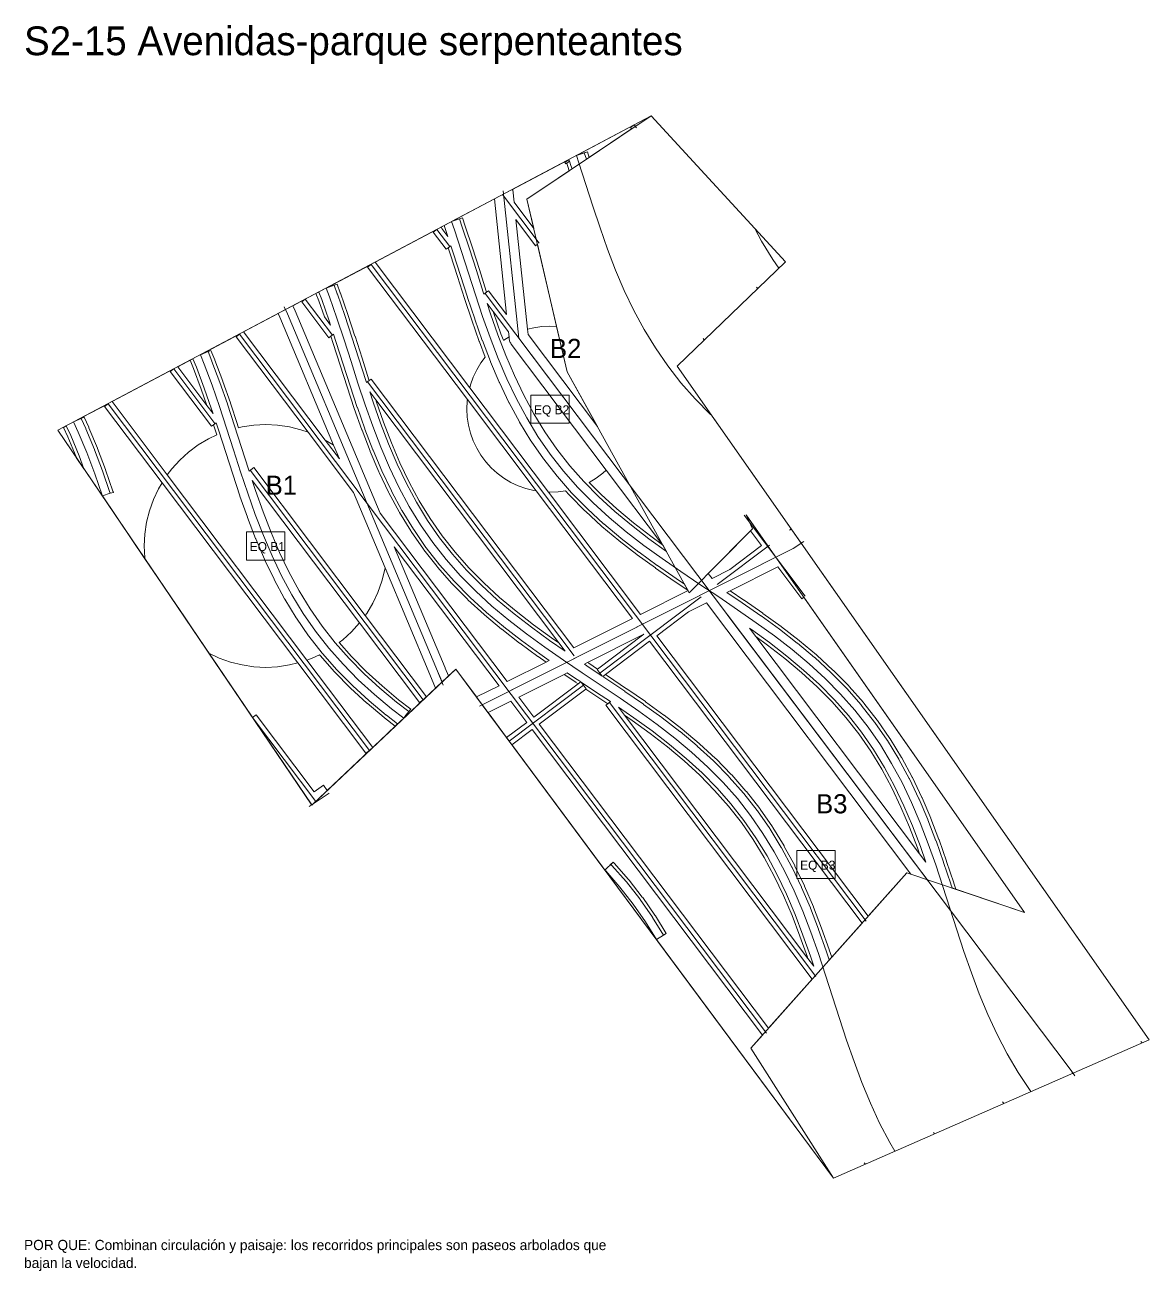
# Model space of a CAD drawing. Header units: metres. Extents: x 3873 to 16340, y -5213 to 3289.
# Drawn here: x 14581 to 16340, y -3113 to -1163 of the extents above; entities that cross this region are included whole.
import ezdxf

# ---------------------------------------------------------------- set-up
doc = ezdxf.new("R2010")
doc.units = ezdxf.units.M
for name, color, linetype, lineweight, plot in [('EQUIPAMIENTO', 5, 'Continuous', 0, False), ('LIMITE-INTERVENCION', 30, 'Continuous', 0, False), ('MANZANAS-PROPUESTAS', 33, 'Continuous', 0, False), ('SECTORES', 1, 'Continuous', 0, False), ('TEXTO', 7, 'Continuous', 0, False), ('VERDE-OBLIGATORIO', 3, 'Continuous', 0, False), ('VERDE-PROPUESTO', 82, 'Continuous', 0, False), ('VIA-BOULEVARD', 30, 'Continuous', 0, False), ('VIA-PRIMARIA', 1, 'Continuous', 0, False), ('VIA-TERCIARIA', 9, 'Continuous', 0, False)]:
    doc.layers.add(name, color=color, linetype=linetype, lineweight=lineweight, plot=plot)

msp = doc.modelspace()

# ---------------------------------------------------------------- linework, layer by layer
at = {"layer": 'EQUIPAMIENTO'}
for points in [[(15372.8, -1785.9), (15432.8, -1785.9), (15432.8, -1741.9), (15372.8, -1741.9), (15372.8, -1785.9)], [(14928, -2000), (14988, -2000), (14988, -1956), (14928, -1956), (14928, -2000)], [(15789.1, -2498.5), (15849.1, -2498.5), (15849.1, -2454.5), (15789.1, -2454.5), (15789.1, -2498.5)]]:
    msp.add_lwpolyline(points, close=True, dxfattribs=at)
at = {"layer": 'LIMITE-INTERVENCION'}
msp.add_lwpolyline([(14633, -1797), (15561, -1305), (15771.2, -1533.6), (15601.5, -1696.8), (16340, -2751), (15846.2, -2967.6), (15255.3, -2170.6), (15030.2, -2383.5), (14633, -1797)], close=True, dxfattribs=at)
at = {"layer": 'MANZANAS-PROPUESTAS'}
for points in [[(15528.9, -1323.3), (15530.5, -1325.4), (15464.1, -1370), (15461.3, -1361.3), (15444.2, -1366.9), (15534.5, -1319.1), (15528.9, -1323.3)], [(15431.6, -1373.6), (15428, -1375.5), (15428.2, -1376.1), (15426, -1377.8), (15427.8, -1380.2), (15429.3, -1379.2), (15430.9, -1384.1), (15433, -1390.8), (15366.7, -1435.3), (15377.4, -1481.1), (15346.6, -1440.2), (15344.5, -1420.5), (15342.9, -1420.6), (15431.6, -1373.6), (15431.6, -1373.6)], [(15335, -1616), (15306.8, -1578.5), (15303.7, -1580.8), (15303.2, -1579.4), (15292.3, -1545.5), (15281.5, -1511.5), (15281.4, -1511.4), (15270.3, -1477.5), (15270.2, -1477.3), (15265.8, -1464.6), (15261.1, -1466.3), (15248.8, -1470.5), (15315.9, -1435), (15335, -1616)], [(15349.4, -1467.3), (15380.2, -1508.1), (15383.2, -1505.9), (15413.2, -1634.4), (15402.8, -1633.9), (15390.1, -1634.5), (15377.5, -1636.4), (15367.6, -1638.8), (15349.4, -1467.3)], [(15220.2, -1486.9), (15240.5, -1513.8), (15243.6, -1511.5), (15247.2, -1522.5), (15258.1, -1556.5), (15258.1, -1556.5), (15269, -1590.5), (15269.1, -1590.6), (15280.3, -1624.4), (15280.4, -1624.7), (15292.2, -1658), (15292.4, -1658.5), (15301.6, -1682.4), (15294.7, -1691.6), (15288.2, -1702.6), (15282.7, -1714.1), (15278.4, -1726.1), (15277.3, -1730.5), (15129.2, -1533.9), (15225.8, -1482.7), (15220.2, -1486.9)], [(15117.3, -1541.5), (15273.7, -1749), (15273.4, -1751.1), (15272.8, -1763.9), (15273.4, -1776.6), (15275.3, -1789.2), (15278.4, -1801.6), (15282.7, -1813.6), (15288.2, -1825.1), (15294.7, -1836.1), (15302.3, -1846.3), (15310.9, -1855.8), (15320.3, -1864.3), (15330.6, -1871.9), (15341.5, -1878.5), (15353.1, -1884), (15365.1, -1888.3), (15377.5, -1891.4), (15381.4, -1891.9), (15531.9, -2091.6), (15440.2, -2137.7), (15123.1, -1717), (15120, -1719.3), (15119.6, -1717.8), (15108.7, -1683.9), (15097.8, -1649.9), (15097.7, -1649.8), (15086.6, -1616), (15086.5, -1615.7), (15074.9, -1582.2), (15074.7, -1581.8), (15069.6, -1568.1), (15064.9, -1569.9), (15052.8, -1574.5), (15122.9, -1537.3), (15117.3, -1541.5)], [(15014.4, -1596), (15056.8, -1652.2), (15059.9, -1649.9), (15063.5, -1661), (15074.4, -1694.9), (15074.4, -1694.9), (15085.3, -1728.9), (15085.4, -1729.1), (15096.6, -1762.8), (15096.7, -1763.1), (15108.5, -1796.4), (15108.7, -1796.9), (15121.3, -1829.6), (15121.5, -1830.2), (15135.1, -1862.2), (15135.4, -1862.9), (15150.2, -1893.9), (15150.6, -1894.7), (15166.8, -1924.7), (15167.3, -1925.6), (15185, -1954.5), (15185.5, -1955.3), (15204.7, -1983), (15205.4, -1983.9), (15226.2, -2010.4), (15226.8, -2011.2), (15249.2, -2036.6), (15249.9, -2037.3), (15273.7, -2061.5), (15274.4, -2062.2), (15299.7, -2085.3), (15300.3, -2085.9), (15326.8, -2108.1), (15327.4, -2108.5), (15355, -2129.9), (15355.5, -2130.2), (15384, -2150.9), (15384.3, -2151.2), (15396.6, -2159.7), (15335.8, -2190.3), (15137.1, -1926.6), (15004, -1610), (15004, -1609.9), (15000.6, -1602.1), (15020, -1591.8), (15014.4, -1596)], [(14980, -1620.1), (15064.3, -1820.5), (15063.6, -1820), (15051.2, -1812.6), (14923.4, -1643), (14977.6, -1614.3), (14980, -1620.1)], [(15338.7, -1650.9), (15330.6, -1655.8), (15330, -1656.2), (15326, -1645.8), (15314.4, -1612.9), (15313.8, -1611.1), (15337.9, -1643), (15338.7, -1650.9)], [(14911.6, -1650.6), (15024.3, -1800.1), (15013.2, -1796.2), (14995.1, -1791.6), (14976.6, -1788.9), (14958, -1788), (14939.4, -1788.9), (14921, -1791.6), (14915.6, -1793), (14914.1, -1788.3), (14914, -1788.2), (14902.9, -1754.4), (14902.8, -1754.1), (14891.2, -1720.6), (14891.1, -1720.2), (14878.7, -1687.3), (14878.5, -1686.8), (14872.4, -1672), (14867.8, -1673.9), (14855.8, -1678.9), (14917.2, -1646.4), (14911.6, -1650.6)], [(14820.5, -1697.6), (14844.2, -1685), (14839.8, -1687.4), (14845.1, -1700.2), (14857.3, -1732.6), (14866.1, -1758.1), (14820.5, -1697.6)], [(14808.7, -1705.1), (14873.1, -1790.7), (14876.2, -1788.4), (14879.8, -1799.4), (14881.4, -1804.3), (14868.5, -1810.4), (14852.5, -1820), (14837.5, -1831.1), (14823.7, -1843.6), (14811.1, -1857.4), (14804.1, -1866.9), (14717.6, -1752.1), (14814.3, -1700.9), (14808.7, -1705.1)], [(15416.7, -2129.8), (15405, -2121.7), (15376.8, -2101.2), (15349.7, -2080.2), (15323.7, -2058.5), (15299.1, -2035.9), (15275.9, -2012.4), (15254.2, -1987.8), (15234, -1962.1), (15215.4, -1935.2), (15198.3, -1907.2), (15182.5, -1878), (15168.1, -1847.7), (15154.7, -1816.4), (15142.4, -1784.2), (15130.7, -1751.3), (15130.1, -1749.5), (15416.7, -2129.8)], [(14705.8, -1759.7), (14795.9, -1879.3), (14790.5, -1888.4), (14782.5, -1905.3), (14776.2, -1922.8), (14771.7, -1940.9), (14768.9, -1959.4), (14768, -1978), (14768.9, -1996.6), (14769.1, -1998), (14702.6, -1899.7), (14714.9, -1895.6), (14719.7, -1894.1), (14719.2, -1892.8), (14719.1, -1892.5), (14707.5, -1859.1), (14707.4, -1858.6), (14695, -1825.7), (14694.8, -1825.2), (14681.5, -1793), (14681.2, -1792.3), (14673.9, -1776.4), (14669.3, -1778.5), (14657.5, -1784), (14711.4, -1755.4), (14705.8, -1759.7)], [(15578.8, -1976.1), (15560.5, -1962.8), (15533.4, -1941.8), (15507.4, -1920.1), (15482.7, -1897.5), (15464, -1878.5), (15464.1, -1878.5), (15475, -1871.9), (15485.3, -1864.3), (15490.8, -1859.4), (15578.8, -1976.1)], [(15544.6, -2085.2), (15400.3, -1893.7), (15402.8, -1893.9), (15415.6, -1893.2), (15427, -1891.5), (15432.9, -1898.2), (15433.6, -1898.9), (15457.4, -1923.1), (15458.1, -1923.8), (15483.4, -1946.9), (15484, -1947.5), (15510.5, -1969.7), (15511.1, -1970.1), (15538.7, -1991.5), (15539.1, -1991.8), (15567.7, -2012.5), (15568, -2012.7), (15597.1, -2033), (15597.3, -2033.1), (15618.4, -2047.3), (15618.7, -2047.9), (15544.6, -2085.2)], [(15733.9, -1977.4), (15683.9, -2015.1), (15656.3, -2029), (15650.4, -2021.2), (15716.6, -1954.5), (15733.9, -1977.4)], [(15244, -2181.3), (15239, -2169.1), (15239, -2169), (15159.2, -1979.2), (15323.1, -2196.7), (15287.8, -2214.4), (15255.3, -2170.6), (15244, -2181.3)], [(15215, -2179), (15223.8, -2200.4), (15209.6, -2213.9), (15113.7, -2086.6), (15116, -2083.5), (15125.6, -2067.5), (15133.6, -2050.7), (15139.8, -2033.1), (15144.4, -2015), (15144.8, -2012), (15215, -2179)], [(15759, -2010.9), (15796.6, -2060.7), (15799.8, -2058.3), (16145.3, -2551.5), (16037.7, -2515.2), (16034.6, -2505.6), (16034.6, -2505.4), (16023.3, -2471.6), (16023.2, -2471.3), (16011.4, -2438), (16011.3, -2437.5), (15998.7, -2404.8), (15998.4, -2404.2), (15984.8, -2372.3), (15984.5, -2371.6), (15969.7, -2340.5), (15969.3, -2339.8), (15953.1, -2309.7), (15952.6, -2308.9), (15935, -2280), (15934.4, -2279.1), (15915.2, -2251.4), (15914.6, -2250.5), (15893.8, -2224), (15893.1, -2223.2), (15870.8, -2197.9), (15870.1, -2197.1), (15846.2, -2172.9), (15845.5, -2172.3), (15820.3, -2149.1), (15819.6, -2148.6), (15793.1, -2126.4), (15792.6, -2125.9), (15764.9, -2104.6), (15764.5, -2104.2), (15736, -2083.5), (15735.7, -2083.3), (15706.5, -2063.1), (15706.3, -2062.9), (15684.6, -2048.3), (15759, -2010.9)], [(15569.8, -2118.6), (15619.7, -2080.9), (15647.4, -2067), (15967.4, -2491.6), (15961, -2489.4), (15900.5, -2557.5), (15569.8, -2118.6)], [(15177.5, -2242.9), (15184.9, -2233.3), (15166, -2218.7), (15140, -2196.9), (15115.4, -2174.4), (15092.2, -2150.8), (15072.9, -2129), (15078.6, -2124.9), (15092.4, -2112.3), (15104.9, -2098.5), (15105, -2098.4), (15198.9, -2222.9), (15204.4, -2218.7), (15173.9, -2247.6), (15177.5, -2242.9)], [(15549.7, -2116.2), (15477.2, -2170.8), (15463.3, -2161.6), (15461.7, -2160.5), (15549.7, -2116.2)], [(15724.8, -2119.9), (15743.1, -2133.2), (15770.3, -2154.2), (15796.2, -2175.9), (15820.9, -2198.5), (15844.1, -2222), (15865.8, -2246.6), (15885.9, -2272.3), (15904.5, -2299.2), (15921.7, -2327.3), (15937.4, -2356.5), (15951.9, -2386.7), (15965.2, -2418.1), (15977.6, -2450.2), (15980.9, -2459.6), (15724.8, -2119.9)], [(15558.6, -2127), (15891, -2568.1), (15843.5, -2621.6), (15839.7, -2610.1), (15839.5, -2609.7), (15827.8, -2576.4), (15827.6, -2576), (15815, -2543.2), (15814.8, -2542.7), (15801.1, -2510.7), (15800.8, -2510), (15786, -2479), (15785.6, -2478.2), (15769.4, -2448.2), (15768.9, -2447.3), (15751.3, -2418.4), (15750.7, -2417.6), (15731.5, -2389.8), (15730.9, -2389), (15710.1, -2362.4), (15709.4, -2361.6), (15687.1, -2336.3), (15686.4, -2335.5), (15662.5, -2311.3), (15661.9, -2310.7), (15636.6, -2287.5), (15636, -2287), (15609.4, -2264.8), (15608.9, -2264.4), (15581.2, -2243), (15580.8, -2242.7), (15552.3, -2221.9), (15552, -2221.7), (15522.8, -2201.5), (15522.6, -2201.4), (15493, -2181.4), (15493, -2181.4), (15489.5, -2179.1), (15558.6, -2127)], [(15114.8, -2302.4), (15120.4, -2298.2), (15054.2, -2360.8), (15048.7, -2352.5), (15033.7, -2362.6), (14943.1, -2242.4), (14937.5, -2246.6), (14869.3, -2146), (14885.3, -2153.5), (14902.9, -2159.8), (14921, -2164.3), (14939.4, -2167.1), (14958, -2168), (14976.6, -2167.1), (14995.1, -2164.3), (15008.2, -2161), (15114.8, -2302.4)], [(15125.5, -2293.4), (15022.4, -2156.5), (15030.7, -2153.5), (15042, -2148.2), (15042.5, -2148.9), (15043.1, -2149.7), (15065.5, -2175), (15066.2, -2175.7), (15090.1, -2200), (15090.7, -2200.6), (15116, -2223.8), (15116.6, -2224.3), (15143.2, -2246.5), (15143.7, -2246.9), (15160.7, -2260.1), (15125.5, -2293.4)], [(15424.8, -2179), (15443.2, -2191.4), (15443.3, -2191.5), (15446.7, -2193.8), (15377.7, -2245.8), (15354.1, -2214.6), (15424.8, -2179)], [(15386.1, -2257), (15459.1, -2202), (15472.9, -2211.3), (15493.2, -2224.9), (15490.1, -2227.2), (15813, -2655.8), (15744.6, -2732.8), (15386.1, -2257)], [(15341.4, -2221), (15366.5, -2254.3), (15334.9, -2278), (15305.9, -2238.9), (15341.4, -2221)], [(15519.6, -2243), (15531.3, -2251.2), (15559.4, -2271.6), (15586.6, -2292.6), (15612.6, -2314.4), (15637.2, -2336.9), (15660.4, -2360.5), (15682.1, -2385), (15702.2, -2410.8), (15720.8, -2437.6), (15738, -2465.7), (15753.7, -2494.9), (15768.2, -2525.2), (15781.5, -2556.5), (15793.9, -2588.7), (15805.5, -2621.6), (15806.1, -2623.4), (15519.6, -2243)], [(15569.3, -2594.1), (15580.3, -2587.3), (15584.6, -2584.7), (15567.6, -2556.8), (15567, -2556), (15547.8, -2528.2), (15547.2, -2527.4), (15526.4, -2500.8), (15525.7, -2500), (15503.4, -2474.7), (15502.7, -2474), (15501.5, -2472.7), (15488.7, -2485.4), (15339.1, -2283.7), (15343.3, -2289.2), (15374.9, -2265.4), (15735.1, -2743.4), (15717, -2763.8), (15846.2, -2967.6), (15569.3, -2594.1)]]:
    msp.add_lwpolyline(points, close=True, dxfattribs=at)
at = {"layer": 'SECTORES'}
for points in [[(14989.1, -1608.2), (15561, -1305), (15771.2, -1533.6), (15601.5, -1696.8), (15795.5, -1973.7), (15783, -1982), (15296.9, -2226.6), (15255.3, -2170.6), (15233.9, -2190.8), (15227, -2174), (14992, -1615), (14989.1, -1608.2)], [(15030.2, -2383.5), (15030, -2383.1), (14633, -1797), (14989.1, -1608.2), (14992, -1615), (15227, -2174), (15233.9, -2190.8), (15032.1, -2381.7), (15030.2, -2383.5)], [(15795.5, -1973.7), (16340, -2751), (15846.2, -2967.6), (15296.9, -2226.6), (15783, -1982), (15795.5, -1973.7)]]:
    msp.add_lwpolyline(points, close=True, dxfattribs=at)
at = {"layer": 'VERDE-OBLIGATORIO'}
msp.add_lwpolyline([(16145.3, -2551.5), (15709.6, -1929.5), (15719.7, -1951.3), (15620.6, -2051.3), (15429.8, -1705.7), (15366.7, -1435.3), (15561, -1305), (15771.2, -1533.6), (15601.5, -1696.8), (16340, -2751), (15846.2, -2967.6), (15717, -2763.8), (15961, -2489.4), (16145.3, -2551.5)], close=True, dxfattribs=at)
at = {"layer": 'VERDE-PROPUESTO'}
for points in [[(15456.5, -1362.9), (15444.2, -1366.9)], [(15052.8, -1574.5), (15064.6, -1570)], [(14714.9, -1895.6), (14702.6, -1899.7)], [(15181.9, -2237.3), (15173.9, -2247.6)], [(15497.9, -2476.2), (15496.6, -2477.5)]]:
    msp.add_lwpolyline(points, dxfattribs=at)
for points in [[(15464.1, -1370), (15459.8, -1372.9), (15456.5, -1362.9), (15461.3, -1361.3), (15464.1, -1370)], [(15431.6, -1373.6), (15428.2, -1376.1), (15428, -1375.5), (15431.6, -1373.6)], [(15430.9, -1384.1), (15429.3, -1379.2), (15433.5, -1376), (15435.6, -1382.6), (15437.3, -1387.9), (15433, -1390.8), (15430.9, -1384.1)], [(15237.2, -1476.7), (15240.9, -1487.3), (15243, -1493.9), (15233.5, -1481.2), (15232.7, -1479), (15237.2, -1476.7)], [(15270.2, -1477.3), (15270.3, -1477.5), (15281.4, -1511.4), (15281.5, -1511.5), (15292.3, -1545.5), (15303.2, -1579.4), (15303.7, -1580.8), (15299.5, -1584), (15298.5, -1580.9), (15287.6, -1547), (15276.7, -1513), (15276.7, -1512.9), (15265.5, -1479.1), (15265.5, -1478.9), (15261.1, -1466.3), (15265.8, -1464.6), (15270.2, -1477.3)], [(15597.3, -2033.1), (15597.1, -2033), (15568, -2012.7), (15567.7, -2012.5), (15539.1, -1991.8), (15538.7, -1991.5), (15511.1, -1970.1), (15510.5, -1969.7), (15484, -1947.5), (15483.4, -1946.9), (15458.1, -1923.8), (15457.4, -1923.1), (15433.6, -1898.9), (15432.9, -1898.2), (15427, -1891.5), (15415.6, -1893.2), (15402.8, -1893.9), (15400.3, -1893.7), (15277.3, -1730.5), (15278.4, -1726.1), (15282.7, -1714.1), (15288.2, -1702.6), (15294.7, -1691.6), (15301.6, -1682.4), (15292.4, -1658.5), (15292.2, -1658), (15280.4, -1624.7), (15280.3, -1624.4), (15269.1, -1590.6), (15269, -1590.5), (15258.1, -1556.5), (15258.1, -1556.5), (15247.2, -1522.5), (15243.6, -1511.5), (15247.8, -1508.3), (15251.9, -1521), (15262.8, -1555), (15262.8, -1555), (15273.8, -1588.9), (15273.8, -1589.1), (15285, -1622.8), (15285.1, -1623), (15296.9, -1656.4), (15297, -1656.7), (15309.6, -1689.4), (15309.8, -1689.8), (15323.4, -1721.8), (15323.6, -1722.3), (15338.4, -1753.3), (15338.7, -1753.9), (15354.9, -1783.9), (15355.3, -1784.5), (15372.9, -1813.4), (15373.3, -1814.1), (15392.5, -1841.8), (15393, -1842.4), (15413.8, -1868.9), (15414.3, -1869.5), (15436.6, -1894.9), (15437.1, -1895.4), (15461, -1919.6), (15461.5, -1920.1), (15486.7, -1943.2), (15487.2, -1943.6), (15513.7, -1965.8), (15514.1, -1966.1), (15541.8, -1987.5), (15542.1, -1987.7), (15570.6, -2008.5), (15570.8, -2008.6), (15600, -2028.9), (15600.1, -2029), (15613.1, -2037.7), (15618.4, -2047.3), (15597.3, -2033.1)], [(15119.6, -1717.8), (15120, -1719.3), (15115.8, -1722.4), (15114.8, -1719.3), (15103.9, -1685.4), (15093, -1651.4), (15093, -1651.3), (15081.9, -1617.5), (15081.8, -1617.3), (15070.2, -1583.9), (15070.1, -1583.6), (15064.9, -1569.9), (15069.6, -1568.1), (15074.7, -1581.8), (15074.9, -1582.2), (15086.5, -1615.7), (15086.6, -1616), (15097.7, -1649.8), (15097.8, -1649.9), (15108.7, -1683.9), (15119.6, -1717.8)], [(15036.7, -1583), (15041.2, -1580.6), (15045.7, -1592.5), (15057.2, -1625.7), (15059.4, -1632.4), (15049.8, -1619.6), (15041, -1594.2), (15036.7, -1583)], [(15326, -1645.8), (15330, -1656.2), (15330.6, -1655.8), (15338.7, -1650.9), (15339.1, -1654.6), (15339.3, -1655.9), (15339.6, -1657.2), (15340, -1658.5), (15340.6, -1659.7), (15341.3, -1660.9), (15342, -1662), (15490.8, -1859.4), (15485.3, -1864.3), (15475, -1871.9), (15464.1, -1878.5), (15464, -1878.5), (15482.7, -1897.5), (15507.4, -1920.1), (15533.4, -1941.8), (15560.5, -1962.8), (15578.8, -1976.1), (15579.8, -1977.5), (15585, -1986.8), (15557.5, -1966.8), (15530.2, -1945.7), (15504.1, -1923.9), (15479.3, -1901.1), (15455.9, -1877.4), (15434, -1852.6), (15413.7, -1826.7), (15394.9, -1799.6), (15377.6, -1771.3), (15361.8, -1741.8), (15347.2, -1711.3), (15333.8, -1679.9), (15321.4, -1647.5), (15309.7, -1614.5), (15304.4, -1598.6), (15313.8, -1611.1), (15314.4, -1612.9), (15326, -1645.8)], [(15390.1, -1634.5), (15402.8, -1633.9), (15413.2, -1634.4), (15429.8, -1705.7), (15477.1, -1791.3), (15368.5, -1647.3), (15367.6, -1638.8), (15377.5, -1636.4), (15390.1, -1634.5)], [(15384, -2150.9), (15355.5, -2130.2), (15355, -2129.9), (15327.4, -2108.5), (15326.8, -2108.1), (15300.3, -2085.9), (15299.7, -2085.3), (15274.4, -2062.2), (15273.7, -2061.5), (15249.9, -2037.3), (15249.2, -2036.6), (15226.8, -2011.2), (15226.2, -2010.4), (15205.4, -1983.9), (15204.7, -1983), (15185.5, -1955.3), (15185, -1954.5), (15167.3, -1925.6), (15166.8, -1924.7), (15150.6, -1894.7), (15150.2, -1893.9), (15135.4, -1862.9), (15135.1, -1862.2), (15121.5, -1830.2), (15121.3, -1829.6), (15108.7, -1796.9), (15108.5, -1796.4), (15096.7, -1763.1), (15096.6, -1762.8), (15085.4, -1729.1), (15085.3, -1728.9), (15074.4, -1694.9), (15074.4, -1694.9), (15063.5, -1661), (15059.9, -1649.9), (15064.1, -1646.8), (15068.3, -1659.4), (15079.1, -1693.4), (15079.1, -1693.4), (15090.1, -1727.4), (15090.1, -1727.5), (15101.3, -1761.2), (15101.4, -1761.5), (15113.2, -1794.8), (15113.3, -1795.1), (15125.9, -1827.8), (15126.1, -1828.3), (15139.7, -1860.2), (15139.9, -1860.7), (15154.8, -1891.8), (15155, -1892.3), (15171.2, -1922.3), (15171.6, -1922.9), (15189.2, -1951.8), (15189.6, -1952.5), (15208.8, -1980.2), (15209.3, -1980.8), (15230.1, -2007.4), (15230.6, -2007.9), (15252.9, -2033.3), (15253.4, -2033.8), (15277.3, -2058), (15277.8, -2058.5), (15303.1, -2081.7), (15303.5, -2082), (15330.1, -2104.2), (15330.4, -2104.5), (15358.1, -2125.9), (15358.4, -2126.2), (15386.9, -2146.9), (15387.1, -2147), (15401.7, -2157.1), (15396.6, -2159.7), (15384.3, -2151.2), (15384, -2150.9)], [(14939.4, -1855.4), (14932.2, -1860.9), (14931.1, -1857.7), (14920.2, -1823.8), (14909.3, -1789.9), (14909.3, -1789.8), (14898.2, -1755.9), (14898.1, -1755.7), (14886.5, -1722.3), (14886.4, -1722), (14874, -1689.1), (14873.9, -1688.7), (14867.8, -1673.9), (14872.4, -1672), (14878.5, -1686.8), (14878.7, -1687.3), (14891.1, -1720.2), (14891.2, -1720.6), (14902.8, -1754.1), (14902.9, -1754.4), (14914, -1788.2), (14914.1, -1788.3), (14915.6, -1793), (14921, -1791.6), (14939.4, -1788.9), (14958, -1788), (14976.6, -1788.9), (14995.1, -1791.6), (15013.2, -1796.2), (15024.3, -1800.1), (15095.4, -1894.6), (15144.8, -2012), (15144.4, -2015), (15139.8, -2033.1), (15133.6, -2050.7), (15125.6, -2067.5), (15116, -2083.5), (15113.7, -2086.6), (14939.4, -1855.4)], [(14845.1, -1700.2), (14839.8, -1687.4), (14844.2, -1685), (14849.8, -1698.4), (14862, -1731), (14873.5, -1764.2), (14875.7, -1770.8), (14866.1, -1758.1), (14857.3, -1732.6), (14845.1, -1700.2)], [(15142.4, -1784.2), (15154.7, -1816.4), (15168.1, -1847.7), (15182.5, -1878), (15198.3, -1907.2), (15215.4, -1935.2), (15234, -1962.1), (15254.2, -1987.8), (15275.9, -2012.4), (15299.1, -2035.9), (15323.7, -2058.5), (15349.7, -2080.2), (15376.8, -2101.2), (15405, -2121.7), (15416.7, -2129.8), (15426.3, -2142.6), (15402.1, -2125.8), (15373.8, -2105.2), (15346.5, -2084.1), (15320.4, -2062.3), (15295.6, -2039.5), (15272.2, -2015.8), (15250.3, -1991), (15230, -1965.1), (15211.2, -1938), (15193.9, -1909.7), (15178.1, -1880.3), (15163.5, -1849.8), (15150.1, -1818.3), (15137.7, -1785.9), (15126, -1752.9), (15120.7, -1737), (15130.1, -1749.5), (15130.7, -1751.3), (15142.4, -1784.2)], [(15365.1, -1888.3), (15353.1, -1884), (15341.5, -1878.5), (15330.6, -1871.9), (15320.3, -1864.3), (15310.9, -1855.8), (15302.3, -1846.3), (15294.7, -1836.1), (15288.2, -1825.1), (15282.7, -1813.6), (15278.4, -1801.6), (15275.3, -1789.2), (15273.4, -1776.6), (15272.8, -1763.9), (15273.4, -1751.1), (15273.7, -1749), (15381.4, -1891.9), (15377.5, -1891.4), (15365.1, -1888.3)], [(14661.4, -1838.7), (14648.4, -1807.1), (14641.6, -1792.4), (14646, -1790.1), (14653, -1805.1), (14666.1, -1836.8), (14673.7, -1857.1), (14661.7, -1839.4), (14661.4, -1838.7)], [(14719.2, -1892.8), (14719.7, -1894.1), (14714.9, -1895.6), (14714.5, -1894.4), (14714.4, -1894.2), (14702.8, -1860.7), (14702.7, -1860.4), (14690.4, -1827.5), (14690.2, -1827.1), (14676.9, -1794.9), (14676.7, -1794.4), (14669.3, -1778.5), (14673.9, -1776.4), (14681.2, -1792.3), (14681.5, -1793), (14694.8, -1825.2), (14695, -1825.7), (14707.4, -1858.6), (14707.5, -1859.1), (14719.1, -1892.5), (14719.2, -1892.8)], [(15160.7, -2260.1), (15143.7, -2246.9), (15143.2, -2246.5), (15116.6, -2224.3), (15116, -2223.8), (15090.7, -2200.6), (15090.1, -2200), (15066.2, -2175.7), (15065.5, -2175), (15043.1, -2149.7), (15042.5, -2148.9), (15042, -2148.2), (15030.7, -2153.5), (15022.4, -2156.5), (14804.1, -1866.9), (14811.1, -1857.4), (14823.7, -1843.6), (14837.5, -1831.1), (14852.5, -1820), (14868.5, -1810.4), (14881.4, -1804.3), (14879.8, -1799.4), (14876.2, -1788.4), (14880.4, -1785.2), (14884.6, -1797.8), (14895.5, -1831.8), (14895.5, -1831.8), (14906.4, -1865.8), (14906.4, -1865.9), (14917.7, -1899.6), (14917.7, -1899.9), (14929.5, -1933.2), (14929.7, -1933.5), (14942.2, -1966.2), (14942.4, -1966.7), (14956, -1998.6), (14956.3, -1999.1), (14971.1, -2030.2), (14971.4, -2030.7), (14987.5, -2060.8), (14987.9, -2061.4), (15005.5, -2090.3), (15006, -2090.9), (15025.2, -2118.6), (15025.6, -2119.2), (15046.4, -2145.8), (15046.9, -2146.4), (15069.3, -2171.7), (15069.7, -2172.2), (15093.6, -2196.5), (15094.1, -2196.9), (15119.4, -2220.1), (15119.8, -2220.5), (15146.4, -2242.7), (15146.8, -2243), (15164.4, -2256.6), (15162.3, -2258.6), (15160.7, -2260.1)], [(15064.3, -1820.5), (15073.3, -1841.9), (15051.2, -1812.6), (15063.6, -1820), (15064.3, -1820.5)], [(14976.6, -2167.1), (14958, -2168), (14939.4, -2167.1), (14921, -2164.3), (14902.9, -2159.8), (14885.3, -2153.5), (14869.3, -2146), (14830.9, -2089.1), (14769.1, -1998), (14768.9, -1996.6), (14768, -1978), (14768.9, -1959.4), (14771.7, -1940.9), (14776.2, -1922.8), (14782.5, -1905.3), (14790.5, -1888.4), (14795.9, -1879.3), (15008.2, -2161), (14995.1, -2164.3), (14976.6, -2167.1)], [(15092.4, -2112.3), (15078.6, -2124.9), (15072.9, -2129), (15092.2, -2150.8), (15115.4, -2174.4), (15140, -2196.9), (15166, -2218.7), (15184.9, -2233.3), (15181.9, -2237.3), (15162.9, -2222.6), (15136.7, -2200.7), (15111.9, -2178), (15088.5, -2154.2), (15066.6, -2129.4), (15046.3, -2103.5), (15027.5, -2076.4), (15010.3, -2048.1), (14994.4, -2018.7), (14979.8, -1988.2), (14966.4, -1956.7), (14954, -1924.4), (14942.3, -1891.3), (14937, -1875.4), (15105, -2098.4), (15104.9, -2098.5), (15092.4, -2112.3)], [(16029.9, -2507.1), (16029.8, -2507), (16018.6, -2473.2), (16018.5, -2473), (16006.7, -2439.7), (16006.6, -2439.3), (15994, -2406.6), (15993.8, -2406.2), (15980.2, -2374.2), (15980, -2373.7), (15965.2, -2342.7), (15964.9, -2342.1), (15948.7, -2312.1), (15948.4, -2311.5), (15930.7, -2282.6), (15930.3, -2282), (15911.1, -2254.2), (15910.6, -2253.6), (15889.8, -2227.1), (15889.4, -2226.5), (15867, -2201.2), (15866.5, -2200.6), (15842.6, -2176.4), (15842.2, -2176), (15816.9, -2152.8), (15816.4, -2152.4), (15789.9, -2130.2), (15789.5, -2129.9), (15761.9, -2108.5), (15761.6, -2108.3), (15733, -2087.6), (15732.8, -2087.4), (15703.6, -2067.2), (15703.5, -2067.1), (15679.5, -2050.9), (15684.6, -2048.3), (15706.3, -2062.9), (15706.5, -2063.1), (15735.7, -2083.3), (15736, -2083.5), (15764.5, -2104.2), (15764.9, -2104.6), (15792.6, -2125.9), (15793.1, -2126.4), (15819.6, -2148.6), (15820.3, -2149.1), (15845.5, -2172.3), (15846.2, -2172.9), (15870.1, -2197.1), (15870.8, -2197.9), (15893.1, -2223.2), (15893.8, -2224), (15914.6, -2250.5), (15915.2, -2251.4), (15934.4, -2279.1), (15935, -2280), (15952.6, -2308.9), (15953.1, -2309.7), (15969.3, -2339.8), (15969.7, -2340.5), (15984.5, -2371.6), (15984.8, -2372.3), (15998.4, -2404.2), (15998.7, -2404.8), (16011.3, -2437.5), (16011.4, -2438), (16023.2, -2471.3), (16023.3, -2471.6), (16034.6, -2505.4), (16034.6, -2505.6), (16037.7, -2515.2), (16031.9, -2513.3), (16029.9, -2507.1)], [(15965.2, -2418.1), (15951.9, -2386.7), (15937.4, -2356.5), (15921.7, -2327.3), (15904.5, -2299.2), (15885.9, -2272.3), (15865.8, -2246.6), (15844.1, -2222), (15820.9, -2198.5), (15796.2, -2175.9), (15770.3, -2154.2), (15743.1, -2133.2), (15724.8, -2119.9), (15714.7, -2106.5), (15717.9, -2108.7), (15746.1, -2129.2), (15773.4, -2150.3), (15799.5, -2172.2), (15824.4, -2194.9), (15847.7, -2218.6), (15869.6, -2243.4), (15889.9, -2269.4), (15908.7, -2296.5), (15926, -2324.8), (15941.9, -2354.2), (15956.4, -2384.7), (15969.8, -2416.2), (15982.3, -2448.5), (15990.9, -2472.8), (15980.9, -2459.6), (15977.6, -2450.2), (15965.2, -2418.1)], [(15477.2, -2170.8), (15476.6, -2171.3), (15484.5, -2181.7), (15460.5, -2165.7), (15456.6, -2163.1), (15461.7, -2160.5), (15463.3, -2161.6), (15477.2, -2170.8)], [(15443.2, -2191.4), (15424.8, -2179), (15429.9, -2176.5), (15446, -2187.3), (15446.1, -2187.3), (15451, -2190.6), (15446.7, -2193.8), (15443.3, -2191.5), (15443.2, -2191.4)], [(15493, -2181.4), (15522.6, -2201.4), (15522.8, -2201.5), (15552, -2221.7), (15552.3, -2221.9), (15580.8, -2242.7), (15581.2, -2243), (15608.9, -2264.4), (15609.4, -2264.8), (15636, -2287), (15636.6, -2287.5), (15661.9, -2310.7), (15662.5, -2311.3), (15686.4, -2335.5), (15687.1, -2336.3), (15709.4, -2361.6), (15710.1, -2362.4), (15730.9, -2389), (15731.5, -2389.8), (15750.7, -2417.6), (15751.3, -2418.4), (15768.9, -2447.3), (15769.4, -2448.2), (15785.6, -2478.2), (15786, -2479), (15800.8, -2510), (15801.1, -2510.7), (15814.8, -2542.7), (15815, -2543.2), (15827.6, -2576), (15827.8, -2576.4), (15839.5, -2609.7), (15839.7, -2610.1), (15843.5, -2621.6), (15839.6, -2625.9), (15834.9, -2611.6), (15834.8, -2611.4), (15823, -2578.1), (15822.9, -2577.8), (15810.3, -2545), (15810.2, -2544.6), (15796.5, -2512.7), (15796.3, -2512.2), (15781.5, -2481.1), (15781.2, -2480.5), (15765, -2450.5), (15764.7, -2449.9), (15747, -2421), (15746.6, -2420.4), (15727.4, -2392.7), (15727, -2392.1), (15706.2, -2365.5), (15705.7, -2364.9), (15683.3, -2339.6), (15682.8, -2339), (15659, -2314.8), (15658.5, -2314.4), (15633.2, -2291.2), (15632.8, -2290.8), (15606.2, -2268.6), (15605.8, -2268.3), (15578.2, -2246.9), (15577.9, -2246.7), (15549.3, -2226), (15549.1, -2225.8), (15519.9, -2205.6), (15519.8, -2205.5), (15490.2, -2185.6), (15490.2, -2185.5), (15485.3, -2182.3), (15489.5, -2179.1), (15493, -2181.4), (15493, -2181.4)], [(15459.1, -2202), (15459.6, -2201.6), (15451.8, -2191.2), (15475.7, -2207.1), (15497.4, -2221.7), (15493.2, -2224.9), (15472.9, -2211.3), (15459.1, -2202)], [(15793.9, -2588.7), (15781.5, -2556.5), (15768.2, -2525.2), (15753.7, -2494.9), (15738, -2465.7), (15720.8, -2437.6), (15702.2, -2410.8), (15682.1, -2385), (15660.4, -2360.5), (15637.2, -2336.9), (15612.6, -2314.4), (15586.6, -2292.6), (15559.4, -2271.6), (15531.3, -2251.2), (15519.6, -2243), (15509.9, -2230.3), (15534.2, -2247.1), (15562.4, -2267.6), (15589.7, -2288.7), (15615.8, -2310.6), (15640.7, -2333.3), (15664.1, -2357), (15685.9, -2381.8), (15706.3, -2407.8), (15725, -2434.9), (15742.3, -2463.2), (15758.2, -2492.6), (15772.7, -2523.1), (15786.1, -2554.6), (15798.6, -2586.9), (15810.3, -2620), (15815.6, -2635.9), (15806.1, -2623.4), (15805.5, -2621.6), (15793.9, -2588.7)], [(15567.6, -2556.8), (15584.6, -2584.7), (15580.3, -2587.3), (15563.3, -2559.4), (15562.9, -2558.8), (15543.7, -2531.1), (15543.3, -2530.5), (15522.5, -2503.9), (15522, -2503.3), (15499.6, -2478), (15499.1, -2477.5), (15497.9, -2476.2), (15501.5, -2472.7), (15502.7, -2474), (15503.4, -2474.7), (15525.7, -2500), (15526.4, -2500.8), (15547.2, -2527.4), (15547.8, -2528.2), (15567, -2556), (15567.6, -2556.8)]]:
    msp.add_lwpolyline(points, close=True, dxfattribs=at)
at = {"layer": 'VIA-BOULEVARD'}
for points in [[(15444.2, -1366.9), (15448, -1378.6), (15458.9, -1412.6), (15469.8, -1446.5), (15481.1, -1480.3), (15492.8, -1513.6), (15505.4, -1546.3), (15519, -1578.3), (15533.9, -1609.3), (15550, -1639.3), (15567.7, -1668.2), (15586.9, -1696), (15607.7, -1722.5), (15630.1, -1747.9), (15653.9, -1772.1), (15654.8, -1772.8)], [(15248.8, -1470.5), (15253.2, -1483.2), (15264.3, -1517), (15275.2, -1551), (15286.1, -1585), (15297.4, -1618.7), (15309.2, -1652), (15321.7, -1684.7), (15335.4, -1716.7), (15350.2, -1747.7), (15366.4, -1777.7), (15384, -1806.7), (15403.2, -1834.4), (15424, -1860.9), (15446.4, -1886.3), (15470.2, -1910.5), (15495.5, -1933.6), (15522.1, -1955.8), (15549.7, -1977.2), (15578.2, -1997.9), (15607.4, -2018.2), (15637, -2038.1), (15666.7, -2057.9), (15696.2, -2077.9), (15725.4, -2098.1), (15753.9, -2118.8), (15781.6, -2140.2), (15808.1, -2162.4), (15833.4, -2185.5), (15857.3, -2209.8), (15879.6, -2235.1), (15900.4, -2261.7), (15919.6, -2289.4), (15937.3, -2318.3), (15953.5, -2348.3), (15968.3, -2379.3), (15981.9, -2411.3), (15994.5, -2444), (16006.3, -2477.3), (16017.5, -2511.1), (16028.4, -2545), (16039.3, -2579), (16050.4, -2612.9), (16062, -2646.3), (16074.4, -2679.2), (16087.7, -2711.4), (16102.2, -2742.7), (16117.9, -2773), (16135.2, -2802.3), (16153.9, -2830.3), (16155.2, -2832)], [(15723.2, -1481.4), (15733.7, -1500.9), (15751.4, -1529.8), (15760.9, -1543.5)], [(15052.8, -1574.5), (15057.9, -1588.1), (15069.5, -1621.6), (15080.6, -1655.4), (15091.5, -1689.4), (15102.4, -1723.4), (15113.7, -1757.1), (15125.5, -1790.4), (15138.1, -1823.2), (15151.7, -1855.1), (15166.5, -1886.2), (15182.7, -1916.2), (15200.3, -1945.1), (15219.5, -1972.8), (15240.3, -1999.3), (15262.7, -2024.7), (15286.6, -2048.9), (15311.8, -2072.1), (15338.4, -2094.3), (15366, -2115.6), (15394.5, -2136.4), (15423.7, -2156.6), (15453.3, -2176.5), (15483, -2196.3), (15512.5, -2216.3), (15541.7, -2236.5), (15570.2, -2257.2), (15597.9, -2278.6), (15624.4, -2300.8), (15649.7, -2324), (15673.6, -2348.2), (15695.9, -2373.5), (15716.7, -2400.1), (15735.9, -2427.8), (15753.6, -2456.7), (15769.8, -2486.7), (15784.6, -2517.8), (15798.2, -2549.7), (15810.8, -2582.4), (15822.6, -2615.8), (15833.8, -2649.5), (15844.7, -2683.5), (15855.6, -2717.5), (15866.7, -2751.3), (15878.4, -2784.7), (15890.7, -2817.7), (15904, -2849.8), (15918.5, -2881.1), (15934.3, -2911.5), (15942.5, -2925.4)], [(14987.1, -1603.6), (14992, -1615), (15227, -2174), (15235.9, -2195.8)], [(14855.8, -1678.9), (14861.9, -1693.6), (14874.2, -1726.5), (14885.8, -1760), (14896.9, -1793.8), (14907.8, -1827.8), (14918.8, -1861.8), (14930, -1895.5), (14941.8, -1928.9), (14954.4, -1961.6), (14968, -1993.5), (14982.8, -2024.6), (14999, -2054.6), (15016.6, -2083.5), (15035.8, -2111.2), (15056.6, -2137.8), (15079, -2163.1), (15102.9, -2187.3), (15128.2, -2210.5), (15154.7, -2232.7), (15173.9, -2247.6)], [(14657.5, -1784), (14664.9, -1799.9), (14678.2, -1832), (14690.5, -1865), (14702.1, -1898.4), (14702.6, -1899.7)], [(15488.7, -2485.4), (15489.9, -2486.6), (15512.2, -2511.9), (15533, -2538.5), (15552.2, -2566.2), (15569.3, -2594.1)]]:
    msp.add_lwpolyline(points, dxfattribs=at)
at = {"layer": 'VIA-PRIMARIA'}
for points in [[(15329.6, -1422), (15354, -1653), (16218, -2799), (16224.1, -2807.3)], [(15292.3, -2228.9), (15783, -1982), (15799.7, -1971)], [(15025.8, -2385.9), (15057.1, -2365)]]:
    msp.add_lwpolyline(points, dxfattribs=at)
at = {"layer": 'VIA-TERCIARIA'}
for points in [[(15538.2, -1323.9), (15534.5, -1319.1)], [(15433.4, -1376), (15431.6, -1373.6)], [(15385.8, -1503.9), (15328.7, -1428.2)], [(15246.1, -1509.6), (15225.8, -1482.7)], [(15897.6, -2565.2), (15122.9, -1537.3)], [(15727.7, -1575.4), (15725.9, -1573)], [(15062.4, -1648), (15020, -1591.8)], [(15541.1, -1901.1), (15301.2, -1582.7)], [(15741.7, -2740.6), (14917.2, -1646.4)], [(15644.2, -1655.7), (15642.4, -1653.3)], [(14878.7, -1786.4), (14814.3, -1700.9)], [(15440.6, -2149.9), (15117.5, -1721.2)], [(15120.4, -2298.2), (14711.4, -1755.4)], [(15204.4, -2218.7), (14933.8, -1859.6)], [(15802.2, -2056.5), (15706.6, -1929.6)], [(15777.5, -1953.3), (15779.9, -1951.5)], [(15664.5, -2038.5), (15746.4, -1976.8)], [(15480.8, -2176.9), (15639.1, -2057.6)], [(15995.3, -2503.9), (15679.4, -2084.6)], [(15339.1, -2283.7), (15455.4, -2196)], [(15818.7, -2651.7), (15495.7, -2223)], [(15036.3, -2377.7), (14937.5, -2246.6)], [(16329.1, -2755.8), (16327.3, -2753.3)], [(16220.9, -2803.2), (16219.1, -2800.8)], [(16112.7, -2850.7), (16110.8, -2848.2)], [(16004.5, -2898.2), (16002.6, -2895.7)], [(15896.2, -2945.6), (15894.4, -2943.2)]]:
    msp.add_lwpolyline(points, dxfattribs=at)

# ---------------------------------------------------------------- texts
at = {"layer": 'EQUIPAMIENTO'}
for s, p in [('EQ B2', (15377.8, -1771.9)), ('EQ B1', (14933, -1986)), ('EQ B3', (15794.1, -2484.5))]:
    msp.add_text(s, height=14, dxfattribs=at).set_placement(p)
at = {"layer": 'SECTORES'}
for s, p in [('B2', (15402.8, -1683.9)), ('B1', (14958, -1898)), ('B3', (15819.1, -2396.5))]:
    msp.add_text(s, height=30, dxfattribs=at).set_placement(p)
at = {"layer": 'TEXTO'}
for s, height, p in [('S2-15 Avenidas-parque serpenteantes', 45, (14580, -1210)), ('POR QUE: Combinan circulación y paisaje: los recorridos principales son paseos arbolados que', 16, (14580, -3080)), ('bajan la velocidad.', 16, (14580, -3108))]:
    msp.add_text(s, height=height, dxfattribs=at).set_placement(p)

doc.saveas('drawing.dxf')
